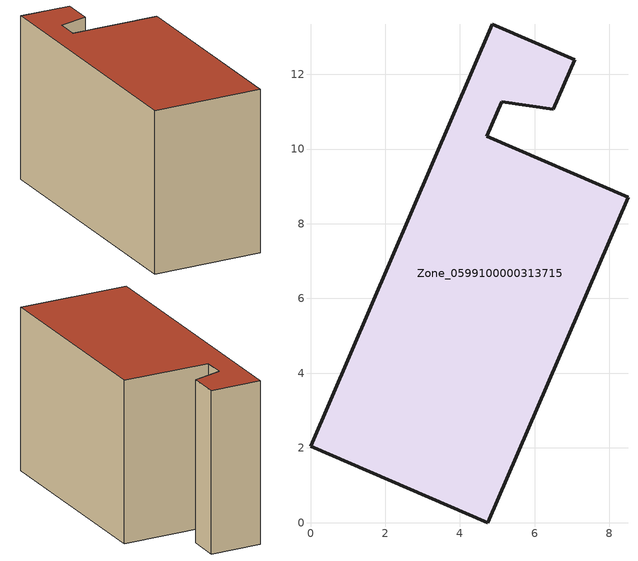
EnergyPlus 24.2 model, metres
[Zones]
Zone_0599100000313715
 floor ground (C_G): 0,2.05 4.86,13.34 7.07,12.39 6.5,11.07 5.12,11.27 4.72,10.34 8.5,8.71 4.75,0 z0
 wall outside (C_F): 4.86,13.34 0,2.05 4.75,0 8.5,8.71 4.72,10.34 5.12,11.27 6.5,11.07 7.07,12.39 4.86,13.34 z0:7.62
 roof outside (C_R): 6.5,11.07 7.07,12.39 4.86,13.34 0,2.05 4.75,0 8.5,8.71 4.72,10.34 5.12,11.27 z7.62
[BUILDING]
Pand.0599100000313715: North Axis=0; Terrain=City; Loads Convergence Tolerance Value=0.04; Temperature Convergence Tolerance Value=0.4; Solar Distribution=FullExterior; Maximum Number of Warmup Days=25; Minimum Number of Warmup Days=1
[Site:Location]
Rotterdam.The.Hague.AP_ZH_NLD Design_Conditions: Latitude=51.96; Longitude=4.45; Time Zone=1; Elevation=-4.5
[SITE:GROUNDTEMPERATURE:BUILDINGSURFACE]
18, 18, 18, 18, 18, 18, 18, 18, 18, 18, 18, 18
[MATERIAL] Thermal Absorptance=0.9; Solar Absorptance=0.7; Visible Absorptance=0.7
Name | Roughness | Thickness | Conductivity | Density | Specific Heat
G.TI.1975-1991 | MediumSmooth | 0.15 | 0.288461 | 540 | 1210
F.TI.1975-1991 | Rough | 0.3 | 0.230769 | 1920 | 840
R.TI.1975-1991 | MediumRough | 0.2 | 0.153846 | 1500 | 1000
[CONSTRUCTION]
C_G: G.TI.1975-1991
C_F: F.TI.1975-1991
C_R: R.TI.1975-1991
[ZONE]
Zone_0599100000313715: Type=1; Multiplier=1; Ceiling Height=Autocalculate; Volume=Autocalculate; Floor Area=autocalculate; Part of Total Floor Area=Yes
[ZONEINFILTRATION:DESIGNFLOWRATE]
Infil_Zone_0599100000313715: Zone or ZoneList or Space or SpaceList=Zone_0599100000313715; Schedule=AlwaysOn; Design Flow Rate Calculation Method=Flow/Area; Flow Rate per Floor Area=0.003; Constant Term Coefficient=1; Temperature Term Coefficient=0; Velocity Term Coefficient=0; Velocity Squared Term Coefficient=0
[HVACTEMPLATE:ZONE:IDEALLOADSAIRSYSTEM]
Zone_0599100000313715: Maximum Heating Supply Air Temperature=50; Minimum Cooling Supply Air Temperature=13; Maximum Heating Supply Air Humidity Ratio=0.0156; Minimum Cooling Supply Air Humidity Ratio=0.0077; Heating Limit=NoLimit; Cooling Limit=NoLimit; Dehumidification Control Type=ConstantSensibleHeatRatio; Cooling Sensible Heat Ratio=0.7; Dehumidification Setpoint=60; Humidification Control Type=None; Humidification Setpoint=30; Outdoor Air Method=None; Outdoor Air Flow Rate per Person=0.00944; Outdoor Air Flow Rate per Zone Floor Area=0; Outdoor Air Flow Rate per Zone=0; Demand Controlled Ventilation Type=None; Outdoor Air Economizer Type=NoEconomizer; Heat Recovery Type=None; Sensible Heat Recovery Effectiveness=0.7; Latent Heat Recovery Effectiveness=0.65
[ZONECONTROL:THERMOSTAT]
ThermostatControl_Zone_0599100000313715: Zone or ZoneList=Zone_0599100000313715; Control Type Schedule=DualSetpointControlType; Control 1=Thermostat_Zone_0599100000313715; Temperature Difference Between Cutout And Setpoint=0
[THERMOSTATSETPOINT:DUALSETPOINT]
Thermostat_Zone_0599100000313715: Heating Setpoint Temperature Schedule=HeatingSetpoint_Zone_0599100000313715; Cooling Setpoint Temperature Schedule=CoolingSetpoint_Zone_0599100000313715
[SCHEDULE:COMPACT]
HeatingSetpoint_Zone_0599100000313715: Through: 12/31, For: AllDays, Until: 24:00, 21
CoolingSetpoint_Zone_0599100000313715: Through: 12/31, For: AllDays, Until: 24:00, 24
DualSetpointControlType: Through: 12/31, For: AllDays, Until: 24:00, 4
AlwaysOn: Through: 12/31, For: AllDays, Until: 24:00, 1
